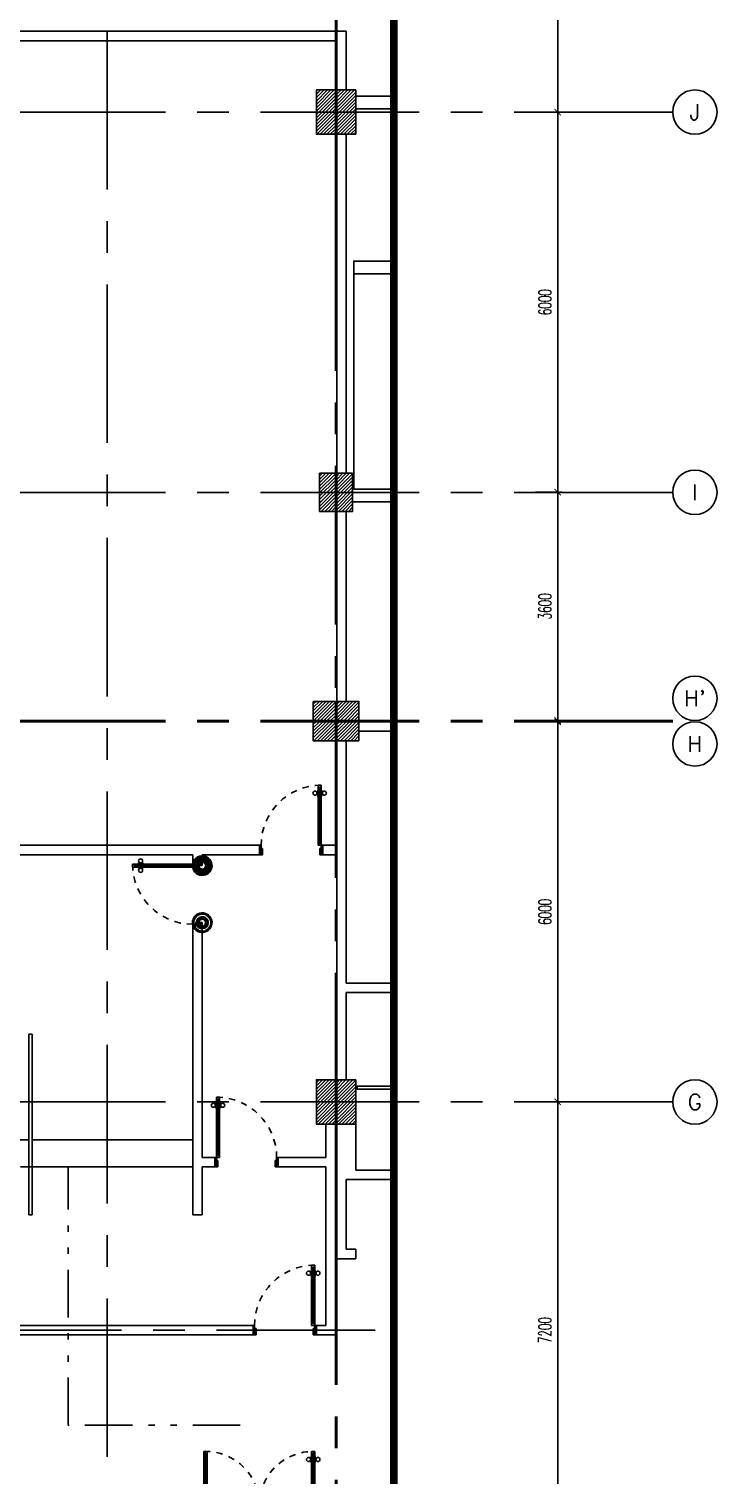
# Model space of a CAD drawing. Extents: x -1.4 to 90.6, y -12.3 to 78.9.
# Drawn here: x 79.76 to 90.61, y 22.35 to 45.17 of the extents above; entities that cross this region are included whole.
import ezdxf
from ezdxf.enums import TextEntityAlignment as Align

# ---------------------------------------------------------------- set-up
doc = ezdxf.new("R2010")
doc.units = 0
doc.header["$MEASUREMENT"] = 0
doc.header["$PDMODE"] = 3
doc.header["$PDSIZE"] = 0.1
for name, pattern in [('2DASHES', [1.7, 0.75, -0.25, 0.1, -0.25, 0.1, -0.25]), ('CENTER2', [1.125, 0.75, -0.125, 0.125, -0.125]), ('CENTERX2', [4, 2.5, -0.5, 0.5, -0.5]), ('HIDDEN', [0.375, 0.25, -0.125])]:
    doc.linetypes.add(name, pattern=pattern)
doc.layers.get('0').update_dxf_attribs({"color": 11, "linetype": 'CONTINUOUS'})
doc.layers.get('DEFPOINTS').update_dxf_attribs({"color": 11, "linetype": 'CONTINUOUS'})
for name, color, linetype in [('AX', 11, 'CONTINUOUS'), ('AX-CR', 11, 'CONTINUOUS'), ('AX-DIM', 11, 'CONTINUOUS'), ('AX-TXT', 11, 'CONTINUOUS'), ('AXES', 11, 'CENTERX2'), ('COL', 11, 'CONTINUOUS'), ('COUNTER', 11, 'CONTINUOUS'), ('DOOR', 11, 'CONTINUOUS'), ('EJ', 11, 'CONTINUOUS'), ('ELEV', 11, 'CONTINUOUS'), ('HAT', 11, 'CONTINUOUS'), ('IND-ES-L', 11, '2DASHES'), ('PART', 11, 'CONTINUOUS'), ('WALL', 11, 'CONTINUOUS')]:
    doc.layers.add(name, color=color, linetype=linetype)
doc.styles.add('ROMANS', font='ROMANS.shx', dxfattribs={"width": 0.6})
doc.dimstyles.new('STANDARD in', dxfattribs={"dimtxt": 0.2, "dimasz": 0.1, "dimexe": 0.07, "dimexo": 0.05, "dimgap": 0.1, "dimtad": 1, "dimdec": 0, "dimlfac": 1000, "dimzin": 0, "dimdsep": 46, "dimtxsty": 'ROMANS', "dimblk": 'ARCHTICK', "dimcen": 0.05, "dimdle": 0.05, "dimclrd": 7, "dimclre": 7, "dimclrt": 2, "dimadec": 0, "dimazin": 0, "dimtfac": 1, "dimtdec": 0, "dimtmove": 2, "dimatfit": 3, "dimldrblk": 'ARCHTICK', "dimfxl": 0, "dimtolj": 1, "dimtzin": 0, "dimarcsym": 0})
pattern_1 = [(45, (-299.153787, -4.27447), (-0.0265165043, 0.0265165043), [])]

# ---------------------------------------------------------------- blocks, each defined once
blk = doc.blocks.new('C11')
at = {"layer": 'HAT'}
h = blk.add_hatch(dxfattribs=at)
h.set_pattern_fill('ANSI31', color=256, scale=300, style=0)
h.set_pattern_definition([(45, (-383765.23, -62181), (-26.5165043, 26.5165043), [])])
h.paths.add_polyline_path([(-20, 350), (-20, 700), (-320, 700), (-320, 350)])
h.paths.add_polyline_path([(-320, 0), (-20, 0), (-20, 350), (-320, 350)])
h = blk.add_hatch(dxfattribs=at)
h.set_pattern_fill('ANSI31', color=256, scale=300, style=0)
h.set_pattern_definition([(45, (-383445.23, -62181), (-26.5165043, 26.5165043), [])])
h.paths.add_polyline_path([(300, 350), (300, 700), (0, 700), (0, 350)])
h.paths.add_polyline_path([(0, 0), (300, 0), (300, 350), (0, 350)])
at = {"layer": 'COL'}
for points in [[(-20, 700), (-20, 0), (-320, 0), (-320, 700)], [(300, 700), (300, 0), (0, 0), (0, 700)]]:
    blk.add_lwpolyline(points, close=True, dxfattribs=at)
blk = doc.blocks.new('DOOR1000')
at = {"layer": 'DOOR', "color": 7, "linetype": 'ByBlock'}
for p, q in [((-150, 0), (0, 0)), ((-150, 0), (-150, -25)), ((0, -50), (-114, 0)), ((0, -50), (-40, 0)), ((0, -50), (0, 0)), ((-1100, -25), (-1100, -75)), ((-1100, -75), (-1100, -25)), ((-1050, -25), (-1100, -25)), ((-1050, -75), (-1100, -75)), ((-1070, -42), (-1070, -58)), ((-1050, -42), (-1070, -42)), ((-1050, -58), (-1070, -58)), ((-1050, -25), (-1050, -42)), ((-1050, -58), (-1050, -75)), ((-1018, -25), (-1018, -18)), ((-928, -18), (-1018, -18)), ((-1018, -75), (-1018, -82)), ((-928, -82), (-1018, -82)), ((-1005, -18), (-1005, -9)), ((-1005, -9), (-940, -9)), ((-1005, -18), (-940, -18)), ((-1005, -82), (-1005, -91)), ((-1005, -82), (-940, -82)), ((-1005, -91), (-940, -91)), ((-940, -18), (-940, -9)), ((-940, -82), (-940, -91)), ((-928, -25), (-928, -18)), ((-928, -75), (-928, -82)), ((-200, -25), (-150, -25)), ((-200, -42), (-200, -25)), ((-180, -42), (-200, -42)), ((-200, -58), (-180, -58)), ((-200, -75), (-200, -58)), ((-150, -75), (-200, -75)), ((-180, -58), (-180, -42)), ((-150, -25), (-100, -25)), ((-150, -75), (-150, -25)), ((-100, -25), (-100, -50)), ((0, -50), (-100, -37)), ((-100, -50), (0, -50)), ((-150, -975), (-100, -975)), ((-150, -1000), (-150, -975)), ((-150, -1000), (0, -1000)), ((0, -1000), (-150, -1000)), ((0, -950), (-114, -1000)), ((-100, -975), (-100, -950)), ((0, -950), (-100, -963)), ((-100, -950), (0, -950)), ((0, -950), (-40, -1000)), ((0, -950), (0, -1000))]:
    blk.add_line(p, q, dxfattribs=at)
at = {"layer": 'DOOR', "linetype": 'ByBlock'}
for p, q in [((-200, -25), (-1050, -25)), ((-200, -42), (-1050, -42)), ((-200, -58), (-1050, -58)), ((-1050, -75), (-200, -75))]:
    blk.add_line(p, q, dxfattribs=at)
at = {"layer": 'DOOR', "color": 7, "linetype": 'ByBlock'}
for centre in [(-973, 24), (-973, -124)]:
    blk.add_circle(centre, 32.4, dxfattribs=at)
for centre, radius, start, end in [((0, -50), 154, 161.1053, 166.2858), ((0, -50), 94.4, 148.0182, 180), ((0, -50), 134, 158.1598, 169.28), ((0, -50), 114, 154.0838, 167.3774), ((0, -50), 74.4, 137.7764, 180), ((0, -50), 54.4, 113.2074, 180), ((0, -50), 34.4, 90, 180), ((0, -50), 14.4, 90, 180), ((0, -950), 154, 193.7142, 198.8947), ((0, -950), 134, 190.72, 201.8402), ((0, -950), 94.4, 180, 211.9818), ((0, -950), 74.4, 180, 222.2236), ((0, -950), 54.4, 180, 246.7926), ((0, -950), 34.4, 180, 270), ((0, -950), 14.4, 180, 270)]:
    blk.add_arc(centre, radius, start, end, dxfattribs=at)
at = {"layer": 'DOOR', "linetype": 'HIDDEN', "ltscale": 0.5}
blk.add_arc((-150, -25), 950, 180, 270, dxfattribs=at)
blk = doc.blocks.new('A$C272A55A0')
at = {"layer": 'DOOR', "color": 0, "linetype": 'ByBlock'}
for p, q in [((0, 900), (0, 1050)), ((50, 1050), (0, 1050)), ((25, 950), (50, 950)), ((25, 900), (25, 950)), ((50, 950), (50, 1050)), ((1750, 950), (1750, 1050)), ((1750, 1050), (1800, 1050)), ((1775, 950), (1750, 950)), ((1775, 900), (1775, 950)), ((1800, 1050), (1800, 900)), ((0, 900), (25, 900)), ((75, 900), (25, 900)), ((25, 850), (25, 900)), ((42, 850), (25, 850)), ((58, 870), (42, 870)), ((42, 870), (42, 850)), ((58, 850), (58, 870)), ((75, 850), (58, 850)), ((75, 900), (75, 850)), ((1725, 900), (1775, 900)), ((1725, 900), (1725, 850)), ((1725, 850), (1742, 850)), ((1742, 870), (1758, 870)), ((1742, 850), (1742, 870)), ((1758, 870), (1758, 850)), ((1758, 850), (1775, 850)), ((1800, 900), (1775, 900)), ((1775, 850), (1775, 900)), ((25, 50), (42, 50)), ((25, 50), (25, 0)), ((25, 0), (75, 0)), ((75, 0), (25, 0)), ((42, 50), (42, 30)), ((42, 30), (58, 30)), ((58, 50), (75, 50)), ((58, 50), (58, 30)), ((75, 50), (75, 0)), ((1718, 160), (1709, 160)), ((1709, 95), (1709, 160)), ((1718, 95), (1709, 95)), ((1725, 173), (1718, 173)), ((1718, 173), (1718, 83)), ((1718, 95), (1718, 160)), ((1725, 83), (1718, 83)), ((1742, 50), (1725, 50)), ((1725, 50), (1725, 0)), ((1775, 0), (1725, 0)), ((1725, 0), (1775, 0)), ((1742, 50), (1742, 30)), ((1758, 30), (1742, 30)), ((1775, 50), (1758, 50)), ((1758, 50), (1758, 30)), ((1775, 173), (1782, 173)), ((1775, 83), (1782, 83)), ((1775, 50), (1775, 0)), ((1782, 173), (1782, 83)), ((1782, 160), (1791, 160)), ((1782, 95), (1782, 160)), ((1782, 95), (1791, 95)), ((1791, 95), (1791, 160))]:
    blk.add_line(p, q, dxfattribs=at)
at = {"layer": 'DOOR', "color": 9, "linetype": 'ByBlock'}
for p, q in [((50, 1050), (0, 1010)), ((50, 1050), (0, 937)), ((50, 1050), (37, 950)), ((1750, 1050), (1800, 1010)), ((1750, 1050), (1800, 937)), ((1750, 1050), (1763, 950))]:
    blk.add_line(p, q, dxfattribs=at)
at = {"layer": 'DOOR', "linetype": 'ByBlock'}
for p, q in [((25, 850), (25, 50)), ((42, 850), (42, 50)), ((58, 850), (58, 50)), ((75, 50), (75, 850)), ((1725, 50), (1725, 850)), ((1742, 850), (1742, 50)), ((1758, 850), (1758, 50)), ((1775, 850), (1775, 50))]:
    blk.add_line(p, q, dxfattribs=at)
at = {"layer": 'DOOR', "color": 0, "linetype": 'ByBlock'}
for centre in [(1676, 128), (1824, 128)]:
    blk.add_circle(centre, 32.4, dxfattribs=at)
at = {"layer": 'DOOR', "color": 9, "linetype": 'ByBlock'}
for centre, radius, start, end in [((50, 1050), 54.4, 203.2074, 270), ((50, 1050), 74.4, 227.7764, 270), ((50, 1050), 94.4, 238.0182, 270), ((50, 1050), 114, 244.0838, 257.3774), ((50, 1050), 134, 248.1598, 259.28), ((50, 1050), 34.4, 180, 270), ((50, 1050), 14.4, 180, 270), ((1750, 1050), 14.4, 270, 0), ((1750, 1050), 34.4, 270, 0), ((1750, 1050), 54.4, 270, 336.7926), ((1750, 1050), 74.4, 270, 312.2236), ((1750, 1050), 94.4, 270, 301.9818), ((1750, 1050), 114, 282.6226, 295.9162), ((1750, 1050), 134, 280.72, 291.8402), ((50, 1050), 154, 251.1053, 256.2858), ((1750, 1050), 154, 283.7142, 288.8947)]:
    blk.add_arc(centre, radius, start, end, dxfattribs=at)
at = {"layer": 'DOOR', "linetype": 'HIDDEN', "ltscale": 0.5}
for centre, start, end in [((50, 851), 268.3174, 3.2965), ((1750, 851), 176.7035, 271.6826)]:
    blk.add_arc(centre, 851, start, end, dxfattribs=at)
at = {"layer": 'WALL', "linetype": 'ByBlock'}
blk.add_line((1800, 900), (1800, 1050), dxfattribs=at)
blk = doc.blocks.new('AXL')
at = {"layer": 'AX-CR'}
blk.add_circle((-350, 0), 350, dxfattribs=at)
at = {"layer": 'AX-TXT', "style": 'ROMANS'}
blk.add_attdef('AX', text='', height=250, dxfattribs=at).set_placement((-350, 0), align=Align.MIDDLE)
blk = doc.blocks.new('_ARCHTICK')
at = {"color": 0, "linetype": 'ByBlock', "const_width": 0.15}
blk.add_lwpolyline([(-0.5, -0.5), (0.5, 0.5)], dxfattribs=at)
blk = doc.blocks.new('*D147')
at = {"layer": 'AX-DIM', "color": 7, "linetype": 'ByBlock', "lineweight": -2}
for p, q in [((88.097, 34.207), (88.097, 37.907)), ((87.747, 37.857), (88.167, 37.857)), ((87.747, 34.257), (88.167, 34.257))]:
    blk.add_line(p, q, dxfattribs=at)
at = {"layer": 'DEFPOINTS', "color": 0, "linetype": 'ByBlock'}
for p in [(87.697, 37.857), (88.097, 37.857), (87.697, 34.257)]:
    blk.add_point(p, dxfattribs=at)
at = {"layer": 'AX-DIM', "color": 7, "linetype": 'ByBlock', "lineweight": -2, "xscale": 0.1, "yscale": 0.1, "zscale": 0.1}
for p, rotation in [((88.097, 37.857), 90), ((88.097, 34.257), 270)]:
    blk.add_blockref('_ARCHTICK', p, dxfattribs=dict(at, rotation=rotation))
at = {"layer": 'AX-DIM', "color": 2, "linetype": 'ByBlock', "insert": (87.897, 36.057), "char_height": 0.2, "attachment_point": 5, "rotation": 90, "style": 'ROMANS'}
blk.add_mtext('\\A1;3600', dxfattribs=at)
blk = doc.blocks.new('*D151')
at = {"layer": 'AX-DIM', "color": 7, "lineweight": -2}
for p, q in [((87.747, 28.237), (88.167, 28.237)), ((88.097, 20.987), (88.097, 28.287)), ((87.747, 21.037), (88.167, 21.037))]:
    blk.add_line(p, q, dxfattribs=at)
at = {"layer": 'DEFPOINTS', "color": 0}
for p in [(87.697, 28.237), (88.097, 28.237), (87.697, 21.037)]:
    blk.add_point(p, dxfattribs=at)
at = {"layer": 'AX-DIM', "color": 7, "lineweight": -2, "xscale": 0.1, "yscale": 0.1, "zscale": 0.1}
for p, rotation in [((88.097, 28.237), 90), ((88.097, 21.037), 270)]:
    blk.add_blockref('_ARCHTICK', p, dxfattribs=dict(at, rotation=rotation))
at = {"layer": 'AX-DIM', "color": 2, "insert": (87.897, 24.637), "char_height": 0.2, "attachment_point": 5, "rotation": 90, "style": 'ROMANS'}
blk.add_mtext('\\A1;7200', dxfattribs=at)
blk = doc.blocks.new('*D155')
at = {"layer": 'AX-DIM', "color": 7, "linetype": 'ByBlock', "lineweight": -2}
for p, q in [((87.747, 51.057), (88.167, 51.057)), ((88.097, 43.807), (88.097, 51.107)), ((87.747, 43.857), (88.167, 43.857))]:
    blk.add_line(p, q, dxfattribs=at)
at = {"layer": 'DEFPOINTS', "color": 0, "linetype": 'ByBlock'}
for p in [(87.697, 51.057), (88.097, 51.057), (87.697, 43.857)]:
    blk.add_point(p, dxfattribs=at)
at = {"layer": 'AX-DIM', "color": 7, "linetype": 'ByBlock', "lineweight": -2, "xscale": 0.1, "yscale": 0.1, "zscale": 0.1}
for p, rotation in [((88.097, 51.057), 90), ((88.097, 43.857), 270)]:
    blk.add_blockref('_ARCHTICK', p, dxfattribs=dict(at, rotation=rotation))
at = {"layer": 'AX-DIM', "color": 2, "linetype": 'ByBlock', "insert": (87.897, 47.457), "char_height": 0.2, "attachment_point": 5, "rotation": 90, "style": 'ROMANS'}
blk.add_mtext('\\A1;7200', dxfattribs=at)
blk = doc.blocks.new('*D156')
at = {"layer": 'AX-DIM', "color": 7, "linetype": 'ByBlock', "lineweight": -2}
for p, q in [((87.747, 43.857), (88.167, 43.857)), ((88.097, 37.807), (88.097, 43.907)), ((87.747, 37.857), (88.167, 37.857))]:
    blk.add_line(p, q, dxfattribs=at)
at = {"layer": 'DEFPOINTS', "color": 0, "linetype": 'ByBlock'}
for p in [(87.697, 43.857), (88.097, 43.857), (87.697, 37.857)]:
    blk.add_point(p, dxfattribs=at)
at = {"layer": 'AX-DIM', "color": 7, "linetype": 'ByBlock', "lineweight": -2, "xscale": 0.1, "yscale": 0.1, "zscale": 0.1}
for p, rotation in [((88.097, 43.857), 90), ((88.097, 37.857), 270)]:
    blk.add_blockref('_ARCHTICK', p, dxfattribs=dict(at, rotation=rotation))
at = {"layer": 'AX-DIM', "color": 2, "linetype": 'ByBlock', "insert": (87.897, 40.857), "char_height": 0.2, "attachment_point": 5, "rotation": 90, "style": 'ROMANS'}
blk.add_mtext('\\A1;6000', dxfattribs=at)
blk = doc.blocks.new('*D160')
at = {"layer": 'AX-DIM', "color": 7, "linetype": 'ByBlock', "lineweight": -2}
for p, q in [((87.747, 34.237), (88.167, 34.237)), ((88.097, 34.287), (88.097, 28.187)), ((87.747, 28.237), (88.167, 28.237))]:
    blk.add_line(p, q, dxfattribs=at)
at = {"layer": 'DEFPOINTS', "color": 0, "linetype": 'ByBlock'}
for p in [(87.697, 34.237), (87.697, 28.237), (88.097, 28.237)]:
    blk.add_point(p, dxfattribs=at)
at = {"layer": 'AX-DIM', "color": 7, "linetype": 'ByBlock', "lineweight": -2, "xscale": 0.1, "yscale": 0.1, "zscale": 0.1}
for p, rotation in [((88.097, 34.237), 90), ((88.097, 28.237), 270)]:
    blk.add_blockref('_ARCHTICK', p, dxfattribs=dict(at, rotation=rotation))
at = {"layer": 'AX-DIM', "color": 2, "linetype": 'ByBlock', "insert": (87.897, 31.237), "char_height": 0.2, "attachment_point": 5, "rotation": 90, "style": 'ROMANS'}
blk.add_mtext('\\A1;6000', dxfattribs=at)

msp = doc.modelspace()

# ---------------------------------------------------------------- hatches: boundary and pattern name
at = {"layer": 'HAT'}
h = msp.add_hatch(dxfattribs=at)
h.set_pattern_fill('ANSI31', color=256, scale=0.3, style=0)
h.set_pattern_definition(pattern_1)
h.paths.add_polyline_path([(84.5914, 38.1565), (84.3414, 38.1565), (84.3414, 37.8565), (84.5914, 37.8565)])
h.paths.add_polyline_path([(84.5914, 37.8565), (84.3414, 37.8565), (84.3414, 37.5565), (84.5914, 37.5565)])
h = msp.add_hatch(dxfattribs=at)
h.set_pattern_fill('ANSI31', color=256, scale=0.3, style=0)
h.set_pattern_definition([(45, (-298.883787, -4.27447), (-0.0265165043, 0.0265165043), [])])
h.paths.add_polyline_path([(84.8614, 38.1565), (84.6114, 38.1565), (84.6114, 37.8565), (84.8614, 37.8565)])
h.paths.add_polyline_path([(84.8614, 37.8565), (84.6114, 37.8565), (84.6114, 37.5565), (84.8614, 37.5565)])
h = msp.add_hatch(dxfattribs=at)
h.set_pattern_fill('ANSI31', color=256, scale=0.3, style=0)
h.set_pattern_definition(pattern_1)
h.paths.add_polyline_path([(84.2414, 34.2565), (84.5914, 34.2565), (84.5914, 34.5565), (84.2414, 34.5565)])
h = msp.add_hatch(dxfattribs=at)
h.set_pattern_fill('ANSI31', color=256, scale=0.3, style=0)
h.set_pattern_definition([(45, (-298.783787, -4.27447), (-0.0265165043, 0.0265165043), [])])
h.paths.add_polyline_path([(84.6114, 34.2565), (84.9614, 34.2565), (84.9614, 34.5565), (84.6114, 34.5565)])
h = msp.add_hatch(dxfattribs=at)
h.set_pattern_fill('ANSI31', color=256, scale=0.3, style=0)
h.set_pattern_definition([(45, (-299.153787, -4.59447), (-0.0265165043, 0.0265165043), [])])
h.paths.add_polyline_path([(84.2414, 33.9365), (84.5914, 33.9365), (84.5914, 34.2365), (84.2414, 34.2365)])
h = msp.add_hatch(dxfattribs=at)
h.set_pattern_fill('ANSI31', color=256, scale=0.3, style=0)
h.set_pattern_definition([(45, (-298.783787, -4.59447), (-0.0265165043, 0.0265165043), [])])
h.paths.add_polyline_path([(84.6114, 33.9365), (84.9614, 33.9365), (84.9614, 34.2365), (84.6114, 34.2365)])

# ---------------------------------------------------------------- linework, layer by layer
at = {"layer": 'AXES'}
for p, q in [((84.5914, -0.2278), (84.5914, 77.8997)), ((84.6114, -0.2278), (84.6114, 77.8997)), ((80.9914, 6.6365), (80.9914, 65.4565)), ((89.9111, 43.8565), (68.3914, 43.8565)), ((89.9111, 37.8565), (68.3914, 37.8565)), ((89.9111, 34.2565), (68.3914, 34.2565)), ((89.9111, 34.2365), (68.3914, 34.2365)), ((89.9111, 28.2365), (68.3914, 28.2365)), ((85.2175, 24.6365), (68.3914, 24.6365))]:
    msp.add_line(p, q, dxfattribs=at)
at = {"layer": 'COL'}
for points in [[(85.5113, 44.1065), (84.9114, 44.1065), (84.9114, 43.9065), (85.5113, 43.9065)], [(85.5113, 41.5065), (84.8814, 41.5065), (84.8814, 41.3065), (85.5113, 41.3065)]]:
    msp.add_lwpolyline(points, dxfattribs=at)
for points in [[(84.5914, 38.1565), (84.5914, 37.5565), (84.3414, 37.5565), (84.3414, 38.1565)], [(84.8614, 38.1565), (84.8614, 37.5565), (84.6114, 37.5565), (84.6114, 38.1565)], [(84.2414, 34.5565), (84.2414, 34.2565), (84.5914, 34.2565), (84.5914, 34.5565)], [(84.6114, 34.5565), (84.6114, 34.2565), (84.9614, 34.2565), (84.9614, 34.5565)], [(84.2414, 34.2365), (84.2414, 33.9365), (84.5914, 33.9365), (84.5914, 34.2365)], [(84.6114, 34.2365), (84.6114, 33.9365), (84.9614, 33.9365), (84.9614, 34.2365)]]:
    msp.add_lwpolyline(points, close=True, dxfattribs=at)
at = {"layer": 'COUNTER'}
msp.add_line((84.5914, 43.5065), (84.5914, 40.9815), dxfattribs=at)
at = {"layer": 'ELEV', "linetype": 'CENTER2', "const_width": 0.12}
msp.add_lwpolyline([(85.5113, 0.8481), (85.5113, 67.8565)], dxfattribs=at)
at = {"layer": 'IND-ES-L'}
msp.add_lwpolyline([(83.0913, 23.1376), (80.3761, 23.1376), (80.3761, 27.2126), (77.6609, 27.2126)], dxfattribs=at)
msp.add_lwpolyline([(83.0913, 23.1376), (80.3761, 23.1376), (80.3761, 27.2126), (77.6609, 27.2126)], dxfattribs=at)
at = {"layer": 'PART'}
for p, q in [((79.7571, 29.3058), (79.7571, 26.4559)), ((79.8071, 29.3058), (79.7571, 29.3058)), ((79.8071, 29.3058), (79.8071, 26.4559)), ((77.4356, 27.6365), (79.7571, 27.6365)), ((79.8071, 27.6365), (82.3414, 27.6365)), ((79.8071, 27.2115), (82.3414, 27.2115)), ((79.8071, 26.4559), (79.7571, 26.4559))]:
    msp.add_line(p, q, dxfattribs=at)
msp.add_lwpolyline([(85.5113, 28.4865), (84.9344, 28.4865), (84.9344, 28.4365), (85.5113, 28.4365)], dxfattribs=at)
at = {"layer": 'WALL'}
for p, q in [((70.0914, 44.9815), (84.5914, 44.9815)), ((71.4664, 45.1315), (84.7614, 45.1315)), ((84.5914, 44.1065), (84.5914, 45.1315)), ((84.6114, 45.1315), (84.6114, 44.2065)), ((84.7614, 45.1315), (84.7614, 44.2065)), ((84.6114, 38.1565), (84.6114, 43.5065)), ((84.7614, 38.1565), (84.7614, 43.5065)), ((84.8814, 37.9065), (84.8814, 41.3065)), ((84.7614, 38.1565), (84.7614, 39.9565)), ((85.5113, 37.9065), (84.8814, 37.9065)), ((85.5113, 37.7065), (84.8614, 37.7065)), ((84.6114, 34.5565), (84.6114, 37.5565)), ((84.6114, 34.5565), (84.6114, 37.5565)), ((84.7614, 34.5565), (84.7614, 37.5565)), ((84.6114, 35.8065), (84.6114, 28.4865)), ((85.2175, 34.2365), (84.8614, 34.2365)), ((85.5113, 34.0865), (84.9614, 34.0865)), ((84.7614, 33.9365), (84.7614, 30.1115)), ((77.6914, 32.2865), (83.3938, 32.2865)), ((83.3938, 32.2865), (83.3938, 32.1365)), ((84.3938, 32.2865), (84.3938, 32.1365)), ((84.3938, 32.2865), (84.5914, 32.2865)), ((84.3938, 32.2865), (84.4938, 32.2865)), ((74.7914, 32.1365), (82.3414, 32.1365)), ((82.3414, 32.1365), (82.3414, 32.0161)), ((82.3414, 32.1365), (82.3414, 32.0161)), ((82.3414, 32.0161), (82.4914, 32.0161)), ((82.4914, 32.1365), (82.4914, 32.0161)), ((82.4914, 32.1365), (83.3938, 32.1365)), ((82.4914, 32.1365), (82.4914, 32.0161)), ((84.5914, 32.1365), (84.3938, 32.1365)), ((82.3414, 31.0161), (82.4914, 31.0161)), ((82.3414, 31.0161), (82.3414, 26.4555)), ((82.4914, 31.0161), (82.4914, 27.3615)), ((85.5113, 30.1115), (84.7614, 30.1115)), ((85.5113, 29.9615), (84.7614, 29.9615)), ((84.7614, 29.9615), (84.7614, 28.5865)), ((84.4414, 27.8865), (84.4414, 27.3615)), ((84.5914, 27.9865), (84.5914, 24.5615)), ((84.6114, 27.9865), (84.6114, 25.7615)), ((84.9114, 27.8865), (84.9114, 27.1615)), ((82.6891, 27.3615), (82.4914, 27.3615)), ((82.4914, 27.2115), (82.6891, 27.2115)), ((82.4914, 27.2115), (82.4914, 26.4555)), ((82.6891, 27.3615), (82.5891, 27.3615)), ((82.6891, 27.3615), (82.6891, 27.2115)), ((83.6891, 27.3615), (83.6891, 27.2115)), ((83.6891, 27.3615), (83.6891, 27.2115)), ((83.6891, 27.3615), (84.4414, 27.3615)), ((83.6891, 27.3615), (83.7892, 27.3615)), ((84.4414, 27.2115), (83.6891, 27.2115)), ((84.4414, 27.2115), (84.4414, 24.7115)), ((85.5113, 27.1615), (84.9114, 27.1615)), ((85.5113, 27.0115), (84.7614, 27.0115)), ((84.7614, 27.0115), (84.7614, 25.9115)), ((82.3414, 26.4555), (82.4914, 26.4555)), ((84.9114, 25.9115), (84.7614, 25.9115)), ((84.9114, 25.9115), (84.9114, 25.7615)), ((84.9114, 25.7615), (84.6114, 25.7615)), ((74.7914, 24.7115), (83.2915, 24.7115)), ((83.2915, 24.7115), (83.2915, 24.5615)), ((83.2915, 24.7115), (83.2915, 24.5615)), ((84.2915, 24.5615), (84.2915, 24.7115)), ((84.2915, 24.7115), (84.4414, 24.7115)), ((84.2915, 24.7115), (84.2915, 24.5615)), ((84.2915, 24.7115), (84.3915, 24.7115)), ((78.1664, 24.5615), (83.2915, 24.5615)), ((84.2915, 24.5615), (84.5914, 24.5615))]:
    msp.add_line(p, q, dxfattribs=at)

# ---------------------------------------------------------------- block references
at = {"layer": 'AX', "xscale": 0.001000000047497451, "yscale": 0.0009999999892897904, "zscale": 0.001}
for p, values in [((90.6111, 43.8565), {'AX': 'J'}), ((90.6111, 37.8565), {'AX': 'I'}), ((90.6111, 34.6065), {'AX': "H'"}), ((90.6111, 33.8865), {'AX': 'H'}), ((90.6111, 28.2365), {'AX': 'G'})]:
    msp.add_blockref('AXL', p, dxfattribs=at).add_auto_attribs(values)
at = {"layer": 'DOOR', "yscale": 0.0009999999892897904, "zscale": 0.001}
for p, xscale, rotation in [((84.3938, 32.1365), 0.0009999999892897904, 270), ((82.6891, 27.2115), -0.0009999999892897904, 90), ((84.2915, 24.5615), 0.0009999999892897904, 270)]:
    msp.add_blockref('DOOR1000', p, dxfattribs=dict(at, xscale=xscale, rotation=rotation))
at = {"layer": 'DOOR', "xscale": 0.001000000047497451, "yscale": 0.0009999999892897904, "zscale": 0.001}
msp.add_blockref('DOOR1000', (82.4914, 32.0161), dxfattribs=at)
at = {"layer": 'DOOR', "color": 0, "xscale": -0.001000000047497451, "yscale": 0.0009999999892897904, "zscale": 0.001, "rotation": 180}
msp.add_blockref('A$C272A55A0', (82.4914, 22.7227), dxfattribs=at)
at = {"layer": 'EJ', "color": 2, "linetype": 'ByBlock', "xscale": 0.001000000047497451, "yscale": 0.0009999999892897904, "zscale": 0.001}
for p in [(84.6114, 43.5065), (84.6114, 27.8865)]:
    msp.add_blockref('C11', p, dxfattribs=at)

# ---------------------------------------------------------------- dimensions: what is measured, and where the dimension line sits
at = {"layer": 'AX-DIM', "linetype": 'ByBlock'}
for base, p1, p2, picture, middle in [((88.0971, 51.0565), (87.6971, 43.8565), (87.6971, 51.0565), '*D155', (87.8971, 47.4565)), ((88.0971, 43.8565), (87.6971, 37.8565), (87.6971, 43.8565), '*D156', (87.8971, 40.8565)), ((88.0971, 37.8565), (87.6971, 34.2565), (87.6971, 37.8565), '*D147', (87.8971, 36.0565)), ((88.0971, 28.2365), (87.6971, 34.2365), (87.6971, 28.2365), '*D160', (87.8971, 31.2365))]:
    dim = msp.add_linear_dim(base=base, p1=p1, p2=p2, angle=90, dimstyle='STANDARD in', dxfattribs=at)
    dim.commit()
    dim.dimension.update_dxf_attribs({"geometry": picture, "text_midpoint": middle})
at = {"layer": 'AX-DIM'}
dim = msp.add_linear_dim(base=(88.0971, 28.2365), p1=(87.6971, 21.0365), p2=(87.6971, 28.2365), angle=90, dimstyle='STANDARD in', dxfattribs=at)
dim.commit()
dim.dimension.update_dxf_attribs({"geometry": '*D151', "text_midpoint": (87.8971, 24.6365)})

doc.saveas('drawing.dxf')
